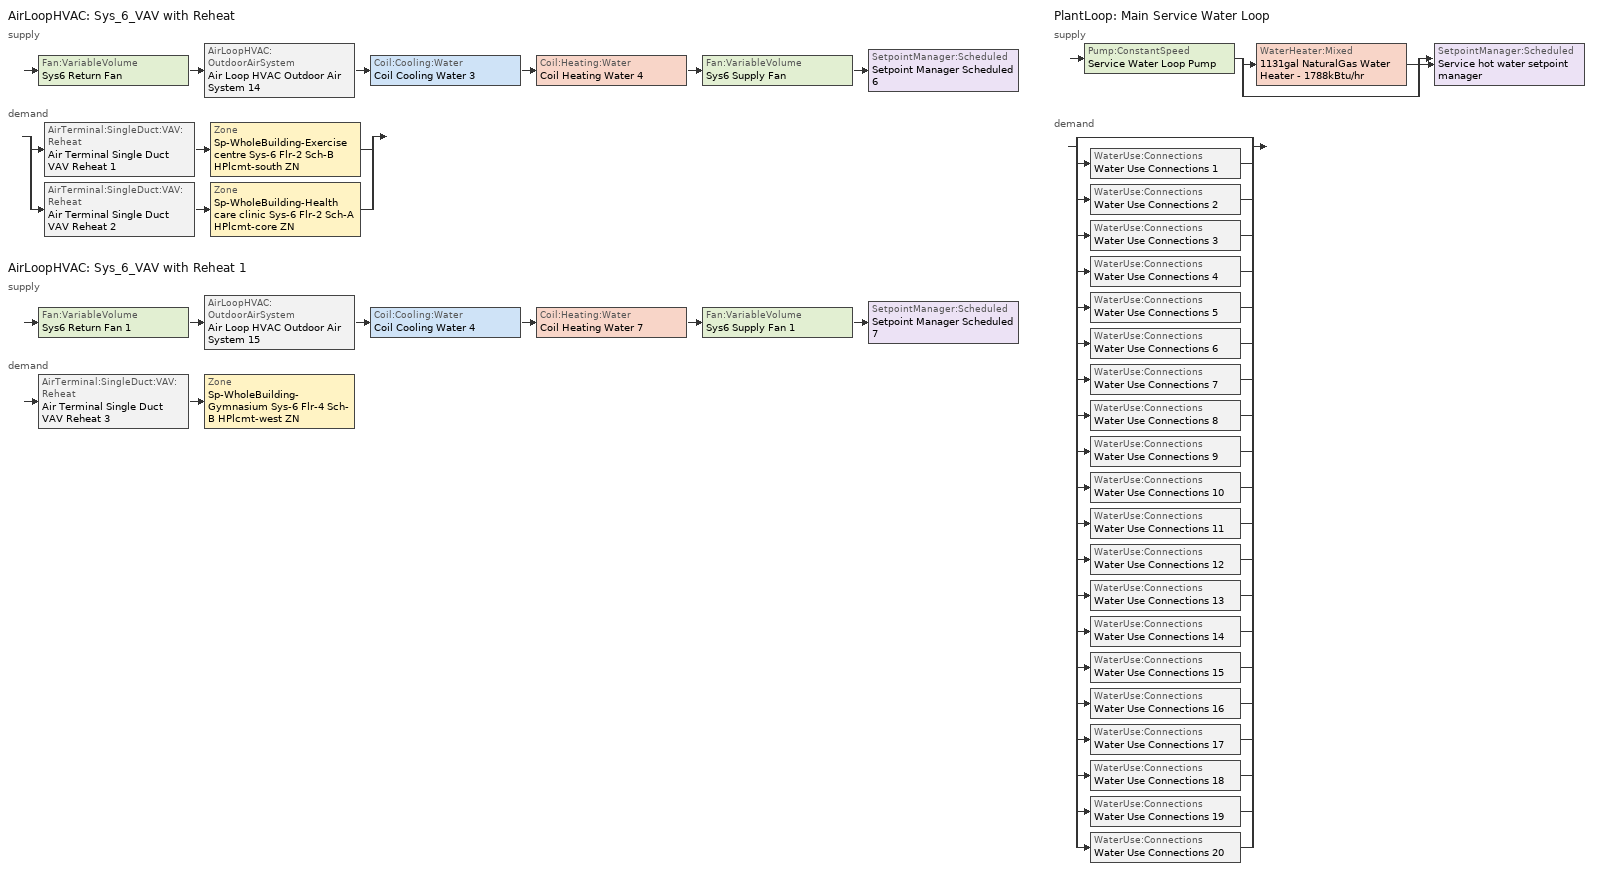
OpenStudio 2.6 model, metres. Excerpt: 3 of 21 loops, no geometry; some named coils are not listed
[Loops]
AirLoopHVAC 'Sys_6_VAV with Reheat'
 supply: Fan:VariableVolume 'Sys6 Return Fan' > AirLoopHVAC:OutdoorAirSystem 'Air Loop HVAC Outdoor Air System 14' > Coil:Cooling:Water 'Coil Cooling Water 3' > Coil:Heating:Water 'Coil Heating Water 4' > Fan:VariableVolume 'Sys6 Supply Fan' > SetpointManager:Scheduled 'Setpoint Manager Scheduled 6'
 demand: split
  | AirTerminal:SingleDuct:VAV:Reheat 'Air Terminal Single Duct VAV Reheat 1' > Zone 'Sp-WholeBuilding-Exercise centre Sys-6 Flr-2 Sch-B HPlcmt-south ZN'
  | AirTerminal:SingleDuct:VAV:Reheat 'Air Terminal Single Duct VAV Reheat 2' > Zone 'Sp-WholeBuilding-Health care clinic Sys-6 Flr-2 Sch-A HPlcmt-core ZN'
AirLoopHVAC 'Sys_6_VAV with Reheat 1'
 supply: Fan:VariableVolume 'Sys6 Return Fan 1' > AirLoopHVAC:OutdoorAirSystem 'Air Loop HVAC Outdoor Air System 15' > Coil:Cooling:Water 'Coil Cooling Water 4' > Coil:Heating:Water 'Coil Heating Water 7' > Fan:VariableVolume 'Sys6 Supply Fan 1' > SetpointManager:Scheduled 'Setpoint Manager Scheduled 7'
 demand: AirTerminal:SingleDuct:VAV:Reheat 'Air Terminal Single Duct VAV Reheat 3' > Zone 'Sp-WholeBuilding-Gymnasium Sys-6 Flr-4 Sch-B HPlcmt-west ZN'
PlantLoop 'Main Service Water Loop'
 supply: Pump:ConstantSpeed 'Service Water Loop Pump' > split
  | WaterHeater:Mixed '1131gal NaturalGas Water Heater - 1788kBtu/hr'
  | bypass
  join > SetpointManager:Scheduled 'Service hot water setpoint manager'
 demand: split
  | bypass
  | WaterUse:Connections 'Water Use Connections 1'
  | WaterUse:Connections 'Water Use Connections 2'
  | WaterUse:Connections 'Water Use Connections 3'
  | WaterUse:Connections 'Water Use Connections 4'
  | WaterUse:Connections 'Water Use Connections 5'
  | WaterUse:Connections 'Water Use Connections 6'
  | WaterUse:Connections 'Water Use Connections 7'
  | WaterUse:Connections 'Water Use Connections 8'
  | WaterUse:Connections 'Water Use Connections 9'
  | WaterUse:Connections 'Water Use Connections 10'
  | WaterUse:Connections 'Water Use Connections 11'
  | WaterUse:Connections 'Water Use Connections 12'
  | WaterUse:Connections 'Water Use Connections 13'
  | WaterUse:Connections 'Water Use Connections 14'
  | WaterUse:Connections 'Water Use Connections 15'
  | WaterUse:Connections 'Water Use Connections 16'
  | WaterUse:Connections 'Water Use Connections 17'
  | WaterUse:Connections 'Water Use Connections 18'
  | WaterUse:Connections 'Water Use Connections 19'
  | WaterUse:Connections 'Water Use Connections 20'
[Sizing:Zone] Zone Cooling Design Supply Air Temperature Input Method=SupplyAirTemperature; Zone Cooling Design Supply Air Temperature {C}=13; Zone Cooling Design Supply Air Temperature Difference {deltaC}=11.11; Zone Heating Design Supply Air Temperature Input Method=SupplyAirTemperature; Zone Heating Design Supply Air Temperature {C}=43; Zone Heating Design Supply Air Temperature Difference {deltaC}=11.11; Zone Cooling Design Supply Air Humidity Ratio {kg-H2O/kg-air}=0.0085; Zone Heating Design Supply Air Humidity Ratio {kg-H2O/kg-air}=0.008; Zone Heating Sizing Factor=1.3; Zone Cooling Sizing Factor=1.1; Cooling Design Air Flow Method=DesignDay; Heating Design Air Flow Method=DesignDay; Account for Dedicated Outdoor Air System=No; Dedicated Outdoor Air System Control Strategy=NeutralSupplyAir; Dedicated Outdoor Air Low Setpoint Temperature for Design {C}=autosize; Dedicated Outdoor Air High Setpoint Temperature for Design {C}=autosize
Sp-WholeBuilding-Health care clinic Sys-6 Flr-2 Sch-A HPlcmt-core ZN; Sp-WholeBuilding-Exercise centre Sys-6 Flr-2 Sch-B HPlcmt-south ZN; Sp-WholeBuilding-Gymnasium Sys-6 Flr-4 Sch-B HPlcmt-west ZN
[Zone equipment]
Sp-WholeBuilding-Health care clinic Sys-6 Flr-2 Sch-A HPlcmt-core ZN: Air Terminal Single Duct VAV Reheat 2, Zone HVAC Baseboard Convective Water 17
Sp-WholeBuilding-Exercise centre Sys-6 Flr-2 Sch-B HPlcmt-south ZN: Air Terminal Single Duct VAV Reheat 1, Zone HVAC Baseboard Convective Water 16
Sp-WholeBuilding-Gymnasium Sys-6 Flr-4 Sch-B HPlcmt-west ZN: Air Terminal Single Duct VAV Reheat 3, Zone HVAC Baseboard Convective Water 18
[PlantLoop]
Main Service Water Loop: Glycol Concentration=0; Maximum Loop Temperature {C}=60; Minimum Loop Temperature {C}=10; Plant Loop Volume {m3}=Autocalculate; Load Distribution Scheme=Optimal
[Sizing:Plant]
Main Service Water Loop: Loop Type=Heating; Design Loop Exit Temperature {C}=60; Loop Design Temperature Difference {deltaC}=5; Sizing Option=NonCoincident; Zone Timesteps in Averaging Window=1; Coincident Sizing Factor Mode=None
[AirLoopHVAC] Availability Schedule=Always On Discrete; Design Supply Air Flow Rate {m3/s}=AutoSize
Sys_6_VAV with Reheat; Sys_6_VAV with Reheat 1
[Sizing:System] Type of Load to Size On=Sensible; Design Outdoor Air Flow Rate {m3/s}=Autosize; Minimum System Air Flow Ratio=0.3; Preheat Design Temperature {C}=7; Preheat Design Humidity Ratio {kg-H2O/kg-Air}=0.008; Precool Design Temperature {C}=12.8; Precool Design Humidity Ratio {kg-H2O/kg-Air}=0.008; Central Cooling Design Supply Air Temperature {C}=13; Central Heating Design Supply Air Temperature {C}=13.1; Sizing Option=NonCoincident; 100% Outdoor Air in Cooling=No; 100% Outdoor Air in Heating=No; Central Cooling Design Supply Air Humidity Ratio {kg-H2O/kg-Air}=0.0085; Central Heating Design Supply Air Humidity Ratio {kg-H2O/kg-Air}=0.008; Cooling Design Air Flow Method=DesignDay; Cooling Design Air Flow Rate {m3/s}=0; Heating Design Air Flow Method=DesignDay; Heating Design Air Flow Rate {m3/s}=0; System Outdoor Air Method=ZoneSum; Zone Maximum Outdoor Air Fraction=1; Cooling Supply Air Flow Rate Per Floor Area {m3/s-m2}=0.00996765; Cooling Fraction of Autosized Cooling Supply Air Flow Rate=1; Cooling Supply Air Flow Rate Per Unit Cooling Capacity {m3/s-W}=3.94755e-05; Heating Supply Air Flow Rate Per Floor Area {m3/s-m2}=0.00996765; Heating Fraction of Autosized Heating Supply Air Flow Rate=1; Heating Fraction of Autosized Cooling Supply Air Flow Rate=1; Heating Supply Air Flow Rate Per Unit Heating Capacity {m3/s-W}=3.15882e-05; Cooling Design Capacity Method=CoolingDesignCapacity; Cooling Design Capacity {W}=autosize; Cooling Design Capacity Per Floor Area {W/m2}=234.7; Fraction of Autosized Cooling Design Capacity=1; Heating Design Capacity Method=HeatingDesignCapacity; Heating Design Capacity {W}=autosize; Heating Design Capacity Per Floor Area {W/m2}=157; Fraction of Autosized Heating Design Capacity=1; Central Cooling Capacity Control Method=OnOff
Sys_6_VAV with Reheat; Sys_6_VAV with Reheat 1
[Controller:OutdoorAir] Minimum Outdoor Air Flow Rate {m3/s}=autosize; Maximum Outdoor Air Flow Rate {m3/s}=Autosize; Economizer Control Type=NoEconomizer; Economizer Control Action Type=ModulateFlow; Economizer Maximum Limit Dry-Bulb Temperature {C}=28; Economizer Maximum Limit Enthalpy {J/kg}=64000; Economizer Minimum Limit Dry-Bulb Temperature {C}=-100; Lockout Type=NoLockout; Minimum Limit Type=FixedMinimum; High Humidity Control=No; Heat Recovery Bypass Control Type=BypassWhenWithinEconomizerLimits
Name | Controller Mechanical Ventilation
Controller Outdoor Air 14 | Controller Mechanical Ventilation 14
Controller Outdoor Air 15 | Controller Mechanical Ventilation 15
[Controller:MechanicalVentilation] Availability Schedule=Always On Discrete; System Outdoor Air Method=ZoneSum
Controller Mechanical Ventilation 14; Controller Mechanical Ventilation 15
[AirLoopHVAC:OutdoorAirSystem]
Name | Controller
Air Loop HVAC Outdoor Air System 14 | Controller Outdoor Air 14
Air Loop HVAC Outdoor Air System 15 | Controller Outdoor Air 15
[SetpointManager:Scheduled] Control Variable=Temperature
Name | Schedule
Setpoint Manager Scheduled 6 | Supply Air Temp
Setpoint Manager Scheduled 7 | Supply Air Temp 1
Service hot water setpoint manager | Service Water Loop Temp - 140F
[Pump:ConstantSpeed]
Service Water Loop Pump: Rated Flow Rate {m3/s}=autosize; Rated Pump Head {Pa}=142453; Rated Power Consumption {W}=autosize; Motor Efficiency=0.9; Fraction of Motor Inefficiencies to Fluid Stream=0; Pump Control Type=Intermittent; Design Power Sizing Method=PowerPerFlowPerPressure; Design Electric Power per Unit Flow Rate {W/(m3/s)}=348701.1; Design Shaft Power per Unit Flow Rate per Unit Head {W-s/m3-Pa}=1.28205
[Fan:VariableVolume] Availability Schedule=Always On Discrete; Fan Efficiency=0.6045; Pressure Rise {Pa}=1017.592; Maximum Flow Rate {m3/s}=Autosize; Fan Power Minimum Flow Rate Input Method=FixedFlowRate; Fan Power Minimum Flow Fraction=0; Fan Power Minimum Air Flow Rate {m3/s}=0; Motor Efficiency=0.93; Motor In Airstream Fraction=1; Fan Power Coefficient 1=0.0407599; Fan Power Coefficient 2=0.088045; Fan Power Coefficient 3=-0.0729261; Fan Power Coefficient 4=0.94374; Fan Power Coefficient 5=0
Sys6 Supply Fan; Sys6 Return Fan; Sys6 Supply Fan 1; Sys6 Return Fan 1
[AirTerminal:SingleDuct:VAV:Reheat] Availability Schedule=Always On Discrete; Maximum Air Flow Rate {m3/s}=AutoSize; Zone Minimum Air Flow Input Method=Constant; Constant Minimum Air Flow Fraction=0.3; Maximum Hot Water or Steam Flow Rate {m3/s}=AutoSize; Minimum Hot Water or Steam Flow Rate {m3/s}=0; Convergence Tolerance=0.001; Damper Heating Action=Normal; Maximum Flow per Zone Floor Area During Reheat {m3/s-m2}=AutoSize; Maximum Flow Fraction During Reheat=AutoSize; Maximum Reheat Air Temperature {C}=43; Control For Outdoor Air=No
Name | Fixed Minimum Air Flow Rate {m3/s} | Reheat Coil
Air Terminal Single Duct VAV Reheat 1 | 3.75 | Coil Heating Water 5
Air Terminal Single Duct VAV Reheat 2 | 5 | Coil Heating Water 6
Air Terminal Single Duct VAV Reheat 3 | 3.75 | Coil Heating Water 8
[WaterHeater:Mixed]
1131gal NaturalGas Water Heater - 1788kBtu/hr: Tank Volume {m3}=4.28292; Setpoint Temperature Schedule=Service Water Loop Temp - 140F; Deadband Temperature Difference {deltaC}=2; Maximum Temperature Limit {C}=82.2222; Heater Control Type=Cycle; Heater Maximum Capacity {W}=524048; Heater Fuel Type=NaturalGas; Heater Thermal Efficiency=0.8; Off Cycle Parasitic Fuel Consumption Rate {W}=20; Off Cycle Parasitic Fuel Type=NaturalGas; Off Cycle Parasitic Heat Fraction to Tank=0.8; On Cycle Parasitic Fuel Type=NaturalGas; Ambient Temperature Indicator=Schedule; Ambient Temperature Schedule=Water Heater Ambient Temp Schedule - 70F; Off Cycle Loss Coefficient to Ambient Temperature {W/K}=6; On Cycle Loss Coefficient to Ambient Temperature {W/K}=6; Use Side Effectiveness=1; Source Side Effectiveness=1; Use Side Design Flow Rate {m3/s}=autosize; Source Side Design Flow Rate {m3/s}=autosize; Indirect Water Heating Recovery Time {hr}=1.5; Source Side Flow Control Mode=IndirectHeatPrimarySetpoint
[WaterUse:Connections]
Name | Water Use Equipment Name 1
Water Use Connections 1 | Wholebuilding-automotive facility Service Water Use 0.71gal/min
Water Use Connections 2 | Wholebuilding-convention centre Service Water Use 0.79gal/min
Water Use Connections 3 | Wholebuilding-courthouse Service Water Use 0.63gal/min
Water Use Connections 4 | Wholebuilding-dining - bar lounge/leisure Service Water Use 1.82gal/min
Water Use Connections 5 | Wholebuilding-dining - cafeteria/fast food Service Water Use 1.82gal/min
Water Use Connections 6 | Wholebuilding-dining - family Service Water Use 2.42gal/min
Water Use Connections 7 | Wholebuilding-dormitory Service Water Use 2.63gal/min
Water Use Connections 8 | Wholebuilding-exercise centre Service Water Use 1.42gal/min
Water Use Connections 9 | Wholebuilding-fire station Service Water Use 2.53gal/min
Water Use Connections 10 | Wholebuilding-gymnasium Service Water Use 1.42gal/min
Water Use Connections 11 | Wholebuilding-health care clinic Service Water Use 0.95gal/min
Water Use Connections 12 | Wholebuilding-hospital Service Water Use 0.71gal/min
Water Use Connections 13 | Wholebuilding-hotel/motel Service Water Use 3.16gal/min
Water Use Connections 14 | Wholebuilding-library Service Water Use 0.71gal/min
Water Use Connections 15 | Wholebuilding-long-term care - dwelling units Service Water Use 3.16gal/min
Water Use Connections 16 | Wholebuilding-long-term care - other Service Water Use 3.16gal/min
Water Use Connections 17 | Wholebuilding-manufacturing facility Service Water Use 0.47gal/min
Water Use Connections 18 | Wholebuilding-motion picture theatre Service Water Use 0.79gal/min
Water Use Connections 19 | Wholebuilding-multi-unit residential building Service Water Use 3.16gal/min
Water Use Connections 20 | Wholebuilding-museum Service Water Use 0.47gal/min
[WaterUse:Equipment:Definition]
Name | Peak Flow Rate {m3/s} | Target Temperature Schedule | Sensible Fraction Schedule | Latent Fraction Schedule
Wholebuilding-automotive facility Service Water Use Def 0.71gal/min | 4.48135e-05 | Schedule Ruleset 5 | Schedule Ruleset 3 | Schedule Ruleset 4
Wholebuilding-convention centre Service Water Use Def 0.79gal/min | 4.97928e-05 | Schedule Ruleset 8 | Schedule Ruleset 6 | Schedule Ruleset 7
Wholebuilding-courthouse Service Water Use Def 0.63gal/min | 3.98343e-05 | Schedule Ruleset 11 | Schedule Ruleset 9 | Schedule Ruleset 10
Wholebuilding-dining - bar lounge/leisure Service Water Use Def 1.82gal/min | 0.000114523 | Schedule Ruleset 14 | Schedule Ruleset 12 | Schedule Ruleset 13
Wholebuilding-dining - cafeteria/fast food Service Water Use Def 1.82gal/min | 0.000114523 | Schedule Ruleset 17 | Schedule Ruleset 15 | Schedule Ruleset 16
Wholebuilding-dining - family Service Water Use Def 2.42gal/min | 0.000152698 | Schedule Ruleset 20 | Schedule Ruleset 18 | Schedule Ruleset 19
Wholebuilding-dormitory Service Water Use Def 2.63gal/min | 0.000165976 | Schedule Ruleset 23 | Schedule Ruleset 21 | Schedule Ruleset 22
Wholebuilding-exercise centre Service Water Use Def 1.42gal/min | 8.96271e-05 | Schedule Ruleset 26 | Schedule Ruleset 24 | Schedule Ruleset 25
Wholebuilding-fire station Service Water Use Def 2.53gal/min | 0.000159337 | Schedule Ruleset 29 | Schedule Ruleset 27 | Schedule Ruleset 28
Wholebuilding-gymnasium Service Water Use Def 1.42gal/min | 8.96271e-05 | Schedule Ruleset 32 | Schedule Ruleset 30 | Schedule Ruleset 31
Wholebuilding-health care clinic Service Water Use Def 0.95gal/min | 5.97514e-05 | Schedule Ruleset 35 | Schedule Ruleset 33 | Schedule Ruleset 34
Wholebuilding-hospital Service Water Use Def 0.71gal/min | 4.48135e-05 | Schedule Ruleset 38 | Schedule Ruleset 36 | Schedule Ruleset 37
Wholebuilding-hotel/motel Service Water Use Def 3.16gal/min | 0.000199171 | Schedule Ruleset 41 | Schedule Ruleset 39 | Schedule Ruleset 40
Wholebuilding-library Service Water Use Def 0.71gal/min | 4.48135e-05 | Schedule Ruleset 44 | Schedule Ruleset 42 | Schedule Ruleset 43
Wholebuilding-long-term care - dwelling units Service Water Use Def 3.16gal/min | 0.000199171 | Schedule Ruleset 47 | Schedule Ruleset 45 | Schedule Ruleset 46
Wholebuilding-long-term care - other Service Water Use Def 3.16gal/min | 0.000199171 | Schedule Ruleset 50 | Schedule Ruleset 48 | Schedule Ruleset 49
Wholebuilding-manufacturing facility Service Water Use Def 0.47gal/min | 2.98757e-05 | Schedule Ruleset 53 | Schedule Ruleset 51 | Schedule Ruleset 52
Wholebuilding-motion picture theatre Service Water Use Def 0.79gal/min | 4.97928e-05 | Schedule Ruleset 56 | Schedule Ruleset 54 | Schedule Ruleset 55
Wholebuilding-multi-unit residential building Service Water Use Def 3.16gal/min | 0.000199171 | Schedule Ruleset 59 | Schedule Ruleset 57 | Schedule Ruleset 58
Wholebuilding-museum Service Water Use Def 0.47gal/min | 2.98757e-05 | Schedule Ruleset 62 | Schedule Ruleset 60 | Schedule Ruleset 61
[WaterUse:Equipment]
Name | Water Use Equipment Definition | Space | Flow Rate Fraction Schedule
Wholebuilding-automotive facility Service Water Use 0.71gal/min | Wholebuilding-automotive facility Service Water Use Def 0.71gal/min | WholeBuilding-Automotive facility | NECB-E-Service Water Heating
Wholebuilding-convention centre Service Water Use 0.79gal/min | Wholebuilding-convention centre Service Water Use Def 0.79gal/min | WholeBuilding-Convention centre | NECB-C-Service Water Heating
Wholebuilding-courthouse Service Water Use 0.63gal/min | Wholebuilding-courthouse Service Water Use Def 0.63gal/min | WholeBuilding-Courthouse | NECB-A-Service Water Heating
Wholebuilding-dining - bar lounge/leisure Service Water Use 1.82gal/min | Wholebuilding-dining - bar lounge/leisure Service Water Use Def 1.82gal/min | WholeBuilding-Dining - bar lounge/leisure | NECB-B-Service Water Heating
Wholebuilding-dining - cafeteria/fast food Service Water Use 1.82gal/min | Wholebuilding-dining - cafeteria/fast food Service Water Use Def 1.82gal/min | WholeBuilding-Dining - cafeteria/fast food | NECB-B-Service Water Heating
Wholebuilding-dining - family Service Water Use 2.42gal/min | Wholebuilding-dining - family Service Water Use Def 2.42gal/min | WholeBuilding-Dining - family | NECB-B-Service Water Heating
Wholebuilding-dormitory Service Water Use 2.63gal/min | Wholebuilding-dormitory Service Water Use Def 2.63gal/min | WholeBuilding-Dormitory | NECB-G-Service Water Heating
Wholebuilding-exercise centre Service Water Use 1.42gal/min | Wholebuilding-exercise centre Service Water Use Def 1.42gal/min | WholeBuilding-Exercise centre | NECB-B-Service Water Heating
Wholebuilding-fire station Service Water Use 2.53gal/min | Wholebuilding-fire station Service Water Use Def 2.53gal/min | WholeBuilding-Fire station | NECB-F-Service Water Heating
Wholebuilding-gymnasium Service Water Use 1.42gal/min | Wholebuilding-gymnasium Service Water Use Def 1.42gal/min | WholeBuilding-Gymnasium | NECB-B-Service Water Heating
Wholebuilding-health care clinic Service Water Use 0.95gal/min | Wholebuilding-health care clinic Service Water Use Def 0.95gal/min | WholeBuilding-Health care clinic | NECB-A-Service Water Heating
Wholebuilding-hospital Service Water Use 0.71gal/min | Wholebuilding-hospital Service Water Use Def 0.71gal/min | WholeBuilding-Hospital | NECB-H-Service Water Heating
Wholebuilding-hotel/motel Service Water Use 3.16gal/min | Wholebuilding-hotel/motel Service Water Use Def 3.16gal/min | WholeBuilding-Hotel/Motel | NECB-F-Service Water Heating
Wholebuilding-library Service Water Use 0.71gal/min | Wholebuilding-library Service Water Use Def 0.71gal/min | WholeBuilding-Library | NECB-C-Service Water Heating
Wholebuilding-long-term care - dwelling units Service Water Use 3.16gal/min | Wholebuilding-long-term care - dwelling units Service Water Use Def 3.16gal/min | WholeBuilding-Long-term care - dwelling units | NECB-J-Service Water Heating
Wholebuilding-long-term care - other Service Water Use 3.16gal/min | Wholebuilding-long-term care - other Service Water Use Def 3.16gal/min | WholeBuilding-Long-term care - other | NECB-B-Service Water Heating
Wholebuilding-manufacturing facility Service Water Use 0.47gal/min | Wholebuilding-manufacturing facility Service Water Use Def 0.47gal/min | WholeBuilding-Manufacturing facility | NECB-A-Service Water Heating
Wholebuilding-motion picture theatre Service Water Use 0.79gal/min | Wholebuilding-motion picture theatre Service Water Use Def 0.79gal/min | WholeBuilding-Motion picture theatre | NECB-C-Service Water Heating
Wholebuilding-multi-unit residential building Service Water Use 3.16gal/min | Wholebuilding-multi-unit residential building Service Water Use Def 3.16gal/min | WholeBuilding-Multi-unit residential building | NECB-G-Service Water Heating
Wholebuilding-museum Service Water Use 0.47gal/min | Wholebuilding-museum Service Water Use Def 0.47gal/min | WholeBuilding-Museum | NECB-C-Service Water Heating
[Schedule:Ruleset]
Name | Default Day Schedule
Supply Air Temp | Supply Air Temp Default
Supply Air Temp 1 | Supply Air Temp Default 1
Service Water Loop Temp - 140F | Service Water Loop Temp - 140F Default
Water Heater Ambient Temp Schedule - 70F | Water Heater Ambient Temp Schedule - 70F Default
Schedule Ruleset 3 | Schedule Day 12
Schedule Ruleset 4 | Schedule Day 13
Schedule Ruleset 5 | Schedule Day 14
NECB-E-Service Water Heating | NECB-E-Service Water Heating Default
Schedule Ruleset 6 | Schedule Day 15
Schedule Ruleset 7 | Schedule Day 16
Schedule Ruleset 8 | Schedule Day 17
NECB-C-Service Water Heating | NECB-C-Service Water Heating Default
Schedule Ruleset 9 | Schedule Day 18
Schedule Ruleset 10 | Schedule Day 19
Schedule Ruleset 11 | Schedule Day 20
NECB-A-Service Water Heating | NECB-A-Service Water Heating Default
Schedule Ruleset 12 | Schedule Day 21
Schedule Ruleset 13 | Schedule Day 22
Schedule Ruleset 14 | Schedule Day 23
NECB-B-Service Water Heating | NECB-B-Service Water Heating Default
Schedule Ruleset 15 | Schedule Day 24
Schedule Ruleset 16 | Schedule Day 25
Schedule Ruleset 17 | Schedule Day 26
Schedule Ruleset 18 | Schedule Day 27
Schedule Ruleset 19 | Schedule Day 28
Schedule Ruleset 20 | Schedule Day 29
Schedule Ruleset 21 | Schedule Day 30
Schedule Ruleset 22 | Schedule Day 31
Schedule Ruleset 23 | Schedule Day 32
NECB-G-Service Water Heating | NECB-G-Service Water Heating Default
Schedule Ruleset 24 | Schedule Day 33
Schedule Ruleset 25 | Schedule Day 34
Schedule Ruleset 26 | Schedule Day 35
Schedule Ruleset 27 | Schedule Day 36
Schedule Ruleset 28 | Schedule Day 37
Schedule Ruleset 29 | Schedule Day 38
NECB-F-Service Water Heating | NECB-F-Service Water Heating Default
Schedule Ruleset 30 | Schedule Day 39
Schedule Ruleset 31 | Schedule Day 40
Schedule Ruleset 32 | Schedule Day 41
Schedule Ruleset 33 | Schedule Day 42
Schedule Ruleset 34 | Schedule Day 43
Schedule Ruleset 35 | Schedule Day 44
Schedule Ruleset 36 | Schedule Day 45
Schedule Ruleset 37 | Schedule Day 46
Schedule Ruleset 38 | Schedule Day 47
NECB-H-Service Water Heating | NECB-H-Service Water Heating Default
Schedule Ruleset 39 | Schedule Day 48
Schedule Ruleset 40 | Schedule Day 49
Schedule Ruleset 41 | Schedule Day 50
Schedule Ruleset 42 | Schedule Day 51
Schedule Ruleset 43 | Schedule Day 52
Schedule Ruleset 44 | Schedule Day 53
Schedule Ruleset 45 | Schedule Day 54
Schedule Ruleset 46 | Schedule Day 55
Schedule Ruleset 47 | Schedule Day 56
NECB-J-Service Water Heating | NECB-J-Service Water Heating Default
Schedule Ruleset 48 | Schedule Day 57
Schedule Ruleset 49 | Schedule Day 58
Schedule Ruleset 50 | Schedule Day 59
Schedule Ruleset 51 | Schedule Day 60
Schedule Ruleset 52 | Schedule Day 61
Schedule Ruleset 53 | Schedule Day 62
Schedule Ruleset 54 | Schedule Day 63
Schedule Ruleset 55 | Schedule Day 64
Schedule Ruleset 56 | Schedule Day 65
Schedule Ruleset 57 | Schedule Day 66
Schedule Ruleset 58 | Schedule Day 67
Schedule Ruleset 59 | Schedule Day 68
Schedule Ruleset 60 | Schedule Day 69
Schedule Ruleset 61 | Schedule Day 70
Schedule Ruleset 62 | Schedule Day 71
[Schedule:Day]
Supply Air Temp Default; Supply Air Temp Default 1: 24, 0, 13
Service Water Loop Temp - 140F Default; Schedule Day 14; Schedule Day 17; Schedule Day 20; Schedule Day 23; Schedule Day 26; Schedule Day 29; Schedule Day 32; Schedule Day 35; Schedule Day 38; Schedule Day 41; Schedule Day 44; Schedule Day 47; Schedule Day 50; Schedule Day 53; Schedule Day 56; Schedule Day 59; Schedule Day 62; Schedule Day 65; Schedule Day 68; Schedule Day 71: 24, 0, 60
Water Heater Ambient Temp Schedule - 70F Default: 24, 0, 21.1111
Schedule Day 12; Schedule Day 15; Schedule Day 18; Schedule Day 21; Schedule Day 24; Schedule Day 27; Schedule Day 30; Schedule Day 33; Schedule Day 36; Schedule Day 39; Schedule Day 42; Schedule Day 45; Schedule Day 48; Schedule Day 51; Schedule Day 54; Schedule Day 57; Schedule Day 60; Schedule Day 63; Schedule Day 66; Schedule Day 69: 24, 0, 0.2
Schedule Day 13; NECB-E-Service Water Heating Sun|Hol Day; Schedule Day 16; Schedule Day 19; NECB-A-Service Water Heating Sat Day; NECB-A-Service Water Heating Sun|Hol Day; Schedule Day 22; Schedule Day 25; Schedule Day 28; Schedule Day 31; Schedule Day 34; Schedule Day 37; Schedule Day 40; Schedule Day 43; Schedule Day 46; Schedule Day 49; Schedule Day 52; Schedule Day 55; Schedule Day 58; Schedule Day 61; Schedule Day 64; Schedule Day 67; Schedule Day 70: 24, 0, 0.05
NECB-E-Service Water Heating Default; NECB-E-Service Water Heating Default|Wkdy Day: 8, 0, 0.05, 9, 0, 0.1, 10, 0, 0.4, 12, 0, 0.5, 13, 0, 0.7, 14, 0, 0.9, 15, 0, 0.8, 16, 0, 0.7, 17, 0, 0.8, 18, 0, 0.3, 24, 0, 0.05
NECB-E-Service Water Heating Sat Day: 10, 0, 0.05, 12, 0, 0.2, 13, 0, 0.4, 16, 0, 0.2, 24, 0, 0.05
NECB-C-Service Water Heating Default; NECB-C-Service Water Heating Default|Wkdy Day: 8, 0, 0.05, 9, 0, 0.1, 10, 0, 0.2, 11, 0, 0.3, 12, 0, 0.4, 16, 0, 0.8, 17, 0, 0.6, 18, 0, 0.4, 19, 0, 0.3, 21, 0, 0.2, 24, 0, 0.05
NECB-C-Service Water Heating Sat Day: 8, 0, 0.05, 9, 0, 0.1, 10, 0, 0.2, 11, 0, 0.3, 12, 0, 0.5, 16, 0, 0.9, 17, 0, 0.7, 18, 0, 0.5, 19, 0, 0.3, 21, 0, 0.2, 24, 0, 0.05
NECB-C-Service Water Heating Sun|Hol Day: 8, 0, 0.05, 9, 0, 0.1, 10, 0, 0.2, 11, 0, 0.3, 12, 0, 0.5, 17, 0, 0.9, 18, 0, 0.5, 19, 0, 0.3, 24, 0, 0.05
NECB-A-Service Water Heating Default; NECB-A-Service Water Heating Default|Wkdy Day: 7, 0, 0.05, 8, 0, 0.1, 10, 0, 0.5, 16, 0, 0.9, 17, 0, 0.7, 18, 0, 0.5, 19, 0, 0.3, 22, 0, 0.2, 24, 0, 0.05
NECB-B-Service Water Heating Default; NECB-B-Service Water Heating Default|Wkdy Day: 1, 0, 0.6, 2, 0, 0.5, 9, 0, 0.05, 11, 0, 0.7, 12, 0, 0.4, 13, 0, 0.5, 15, 0, 0.6, 16, 0, 0.4, 18, 0, 0.3, 19, 0, 0.4, 20, 0, 0.5, 22, 0, 0.8, 24, 0, 0.9
NECB-B-Service Water Heating Sat Day: 1, 0, 0.7, 2, 0, 0.6, 9, 0, 0.05, 11, 0, 0.7, 12, 0, 0.4, 13, 0, 0.5, 15, 0, 0.6, 16, 0, 0.4, 18, 0, 0.3, 19, 0, 0.4, 20, 0, 0.5, 22, 0, 0.8, 24, 0, 0.9
NECB-B-Service Water Heating Sun|Hol Day: 1, 0, 0.5, 2, 0, 0.6, 9, 0, 0.05, 11, 0, 0.7, 12, 0, 0.4, 13, 0, 0.5, 15, 0, 0.6, 16, 0, 0.4, 18, 0, 0.3, 19, 0, 0.4, 20, 0, 0.5, 22, 0, 0.8, 24, 0, 0.5
NECB-G-Service Water Heating Default; NECB-G-Service Water Heating Default|Wkdy Day: 1, 0, 0.1, 6, 0, 0.05, 7, 0, 0.2, 8, 0, 0.8, 9, 0, 0.7, 10, 0, 0.5, 11, 0, 0.4, 14, 0, 0.2, 15, 0, 0.3, 17, 0, 0.5, 19, 0, 0.7, 21, 0, 0.4, 23, 0, 0.2, 24, 0, 0.1
NECB-G-Service Water Heating Sat Day: 1, 0, 0.1, 7, 0, 0.05, 8, 0, 0.2, 11, 0, 0.5, 15, 0, 0.3, 16, 0, 0.7, 17, 0, 0.9, 19, 0, 0.7, 20, 0, 0.6, 21, 0, 0.5, 22, 0, 0.4, 23, 0, 0.3, 24, 0, 0.2
NECB-G-Service Water Heating Sun|Hol Day: 1, 0, 0.1, 8, 0, 0.05, 9, 0, 0.2, 11, 0, 0.3, 13, 0, 0.2, 14, 0, 0.3, 15, 0, 0.4, 16, 0, 0.5, 17, 0, 0.6, 18, 0, 0.7, 19, 0, 0.4, 20, 0, 0.3, 24, 0, 0.2
NECB-F-Service Water Heating Default; NECB-F-Service Water Heating Default|Wkdy Day; NECB-F-Service Water Heating Sat Day; NECB-F-Service Water Heating Sun|Hol Day: 1, 0, 0.35, 2, 0, 0.21, 3, 0, 0.14, 5, 0, 0.07, 6, 0, 0.14, 7, 0, 0.28, 8, 0, 0.42, 9, 0, 0.63, 10, 0, 0.49, 12, 0, 0.35, 13, 0, 0.28, 14, 0, 0.35, 15, 0, 0.28, 19, 0, 0.21, 20, 0, 0.35, 24, 0, 0.49
NECB-H-Service Water Heating Default; NECB-H-Service Water Heating Default|Wkdy Day; NECB-H-Service Water Heating Sat Day; NECB-H-Service Water Heating Sun|Hol Day: 24, 0, 0.9
NECB-J-Service Water Heating Default; NECB-J-Service Water Heating Default|Wkdy Day: 5, 0, 0.1, 6, 0, 0.2, 7, 0, 0.4, 21, 0, 0.6, 22, 0, 0.3, 24, 0, 0.1
NECB-J-Service Water Heating Sat Day: 1, 0, 0.5, 2, 0, 0.3, 3, 0, 0.2, 5, 0, 0.1, 6, 0, 0.2, 7, 0, 0.4, 8, 0, 0.5, 9, 0, 0.8, 10, 0, 0.6, 15, 0, 0.5, 16, 0, 0.4, 19, 0, 0.3, 20, 0, 0.5, 24, 0, 0.7
NECB-J-Service Water Heating Sun|Hol Day: 1, 0, 0.5, 2, 0, 0.3, 3, 0, 0.2, 5, 0, 0.1, 6, 0, 0.2, 8, 0, 0.4, 9, 0, 0.6, 10, 0, 0.9, 11, 0, 0.7, 14, 0, 0.5, 15, 0, 0.4, 19, 0, 0.3, 20, 0, 0.4, 24, 0, 0.6
[Schedule:Rule] Date Specification Type=DateRange; Start Month=1; Start Day=1; End Month=12; End Day=31
Name | Schedule Ruleset | Rule Order | Day Schedule | Apply Monday | Apply Tuesday | Apply Wednesday | Apply Thursday | Apply Friday | Apply Saturday | Apply Sunday
Schedule Rule 128 | NECB-E-Service Water Heating | 2 | NECB-E-Service Water Heating Default|Wkdy Day | Yes | Yes | Yes | Yes | Yes
Schedule Rule 129 | NECB-E-Service Water Heating | 1 | NECB-E-Service Water Heating Sat Day |  |  |  |  |  | Yes
Schedule Rule 130 | NECB-E-Service Water Heating | 0 | NECB-E-Service Water Heating Sun|Hol Day |  |  |  |  |  |  | Yes
Schedule Rule 131 | NECB-C-Service Water Heating | 2 | NECB-C-Service Water Heating Default|Wkdy Day | Yes | Yes | Yes | Yes | Yes
Schedule Rule 132 | NECB-C-Service Water Heating | 1 | NECB-C-Service Water Heating Sat Day |  |  |  |  |  | Yes
Schedule Rule 133 | NECB-C-Service Water Heating | 0 | NECB-C-Service Water Heating Sun|Hol Day |  |  |  |  |  |  | Yes
Schedule Rule 134 | NECB-A-Service Water Heating | 2 | NECB-A-Service Water Heating Default|Wkdy Day | Yes | Yes | Yes | Yes | Yes
Schedule Rule 135 | NECB-A-Service Water Heating | 1 | NECB-A-Service Water Heating Sat Day |  |  |  |  |  | Yes
Schedule Rule 136 | NECB-A-Service Water Heating | 0 | NECB-A-Service Water Heating Sun|Hol Day |  |  |  |  |  |  | Yes
Schedule Rule 137 | NECB-B-Service Water Heating | 2 | NECB-B-Service Water Heating Default|Wkdy Day | Yes | Yes | Yes | Yes | Yes
Schedule Rule 138 | NECB-B-Service Water Heating | 1 | NECB-B-Service Water Heating Sat Day |  |  |  |  |  | Yes
Schedule Rule 139 | NECB-B-Service Water Heating | 0 | NECB-B-Service Water Heating Sun|Hol Day |  |  |  |  |  |  | Yes
Schedule Rule 140 | NECB-G-Service Water Heating | 2 | NECB-G-Service Water Heating Default|Wkdy Day | Yes | Yes | Yes | Yes | Yes
Schedule Rule 141 | NECB-G-Service Water Heating | 1 | NECB-G-Service Water Heating Sat Day |  |  |  |  |  | Yes
Schedule Rule 142 | NECB-G-Service Water Heating | 0 | NECB-G-Service Water Heating Sun|Hol Day |  |  |  |  |  |  | Yes
Schedule Rule 143 | NECB-F-Service Water Heating | 2 | NECB-F-Service Water Heating Default|Wkdy Day | Yes | Yes | Yes | Yes | Yes
Schedule Rule 144 | NECB-F-Service Water Heating | 1 | NECB-F-Service Water Heating Sat Day |  |  |  |  |  | Yes
Schedule Rule 145 | NECB-F-Service Water Heating | 0 | NECB-F-Service Water Heating Sun|Hol Day |  |  |  |  |  |  | Yes
Schedule Rule 146 | NECB-H-Service Water Heating | 2 | NECB-H-Service Water Heating Default|Wkdy Day | Yes | Yes | Yes | Yes | Yes
Schedule Rule 147 | NECB-H-Service Water Heating | 1 | NECB-H-Service Water Heating Sat Day |  |  |  |  |  | Yes
Schedule Rule 148 | NECB-H-Service Water Heating | 0 | NECB-H-Service Water Heating Sun|Hol Day |  |  |  |  |  |  | Yes
Schedule Rule 149 | NECB-J-Service Water Heating | 2 | NECB-J-Service Water Heating Default|Wkdy Day | Yes | Yes | Yes | Yes | Yes
Schedule Rule 150 | NECB-J-Service Water Heating | 1 | NECB-J-Service Water Heating Sat Day |  |  |  |  |  | Yes
Schedule Rule 151 | NECB-J-Service Water Heating | 0 | NECB-J-Service Water Heating Sun|Hol Day |  |  |  |  |  |  | Yes
[Schedule:Constant]
Always On Discrete: Value=1
